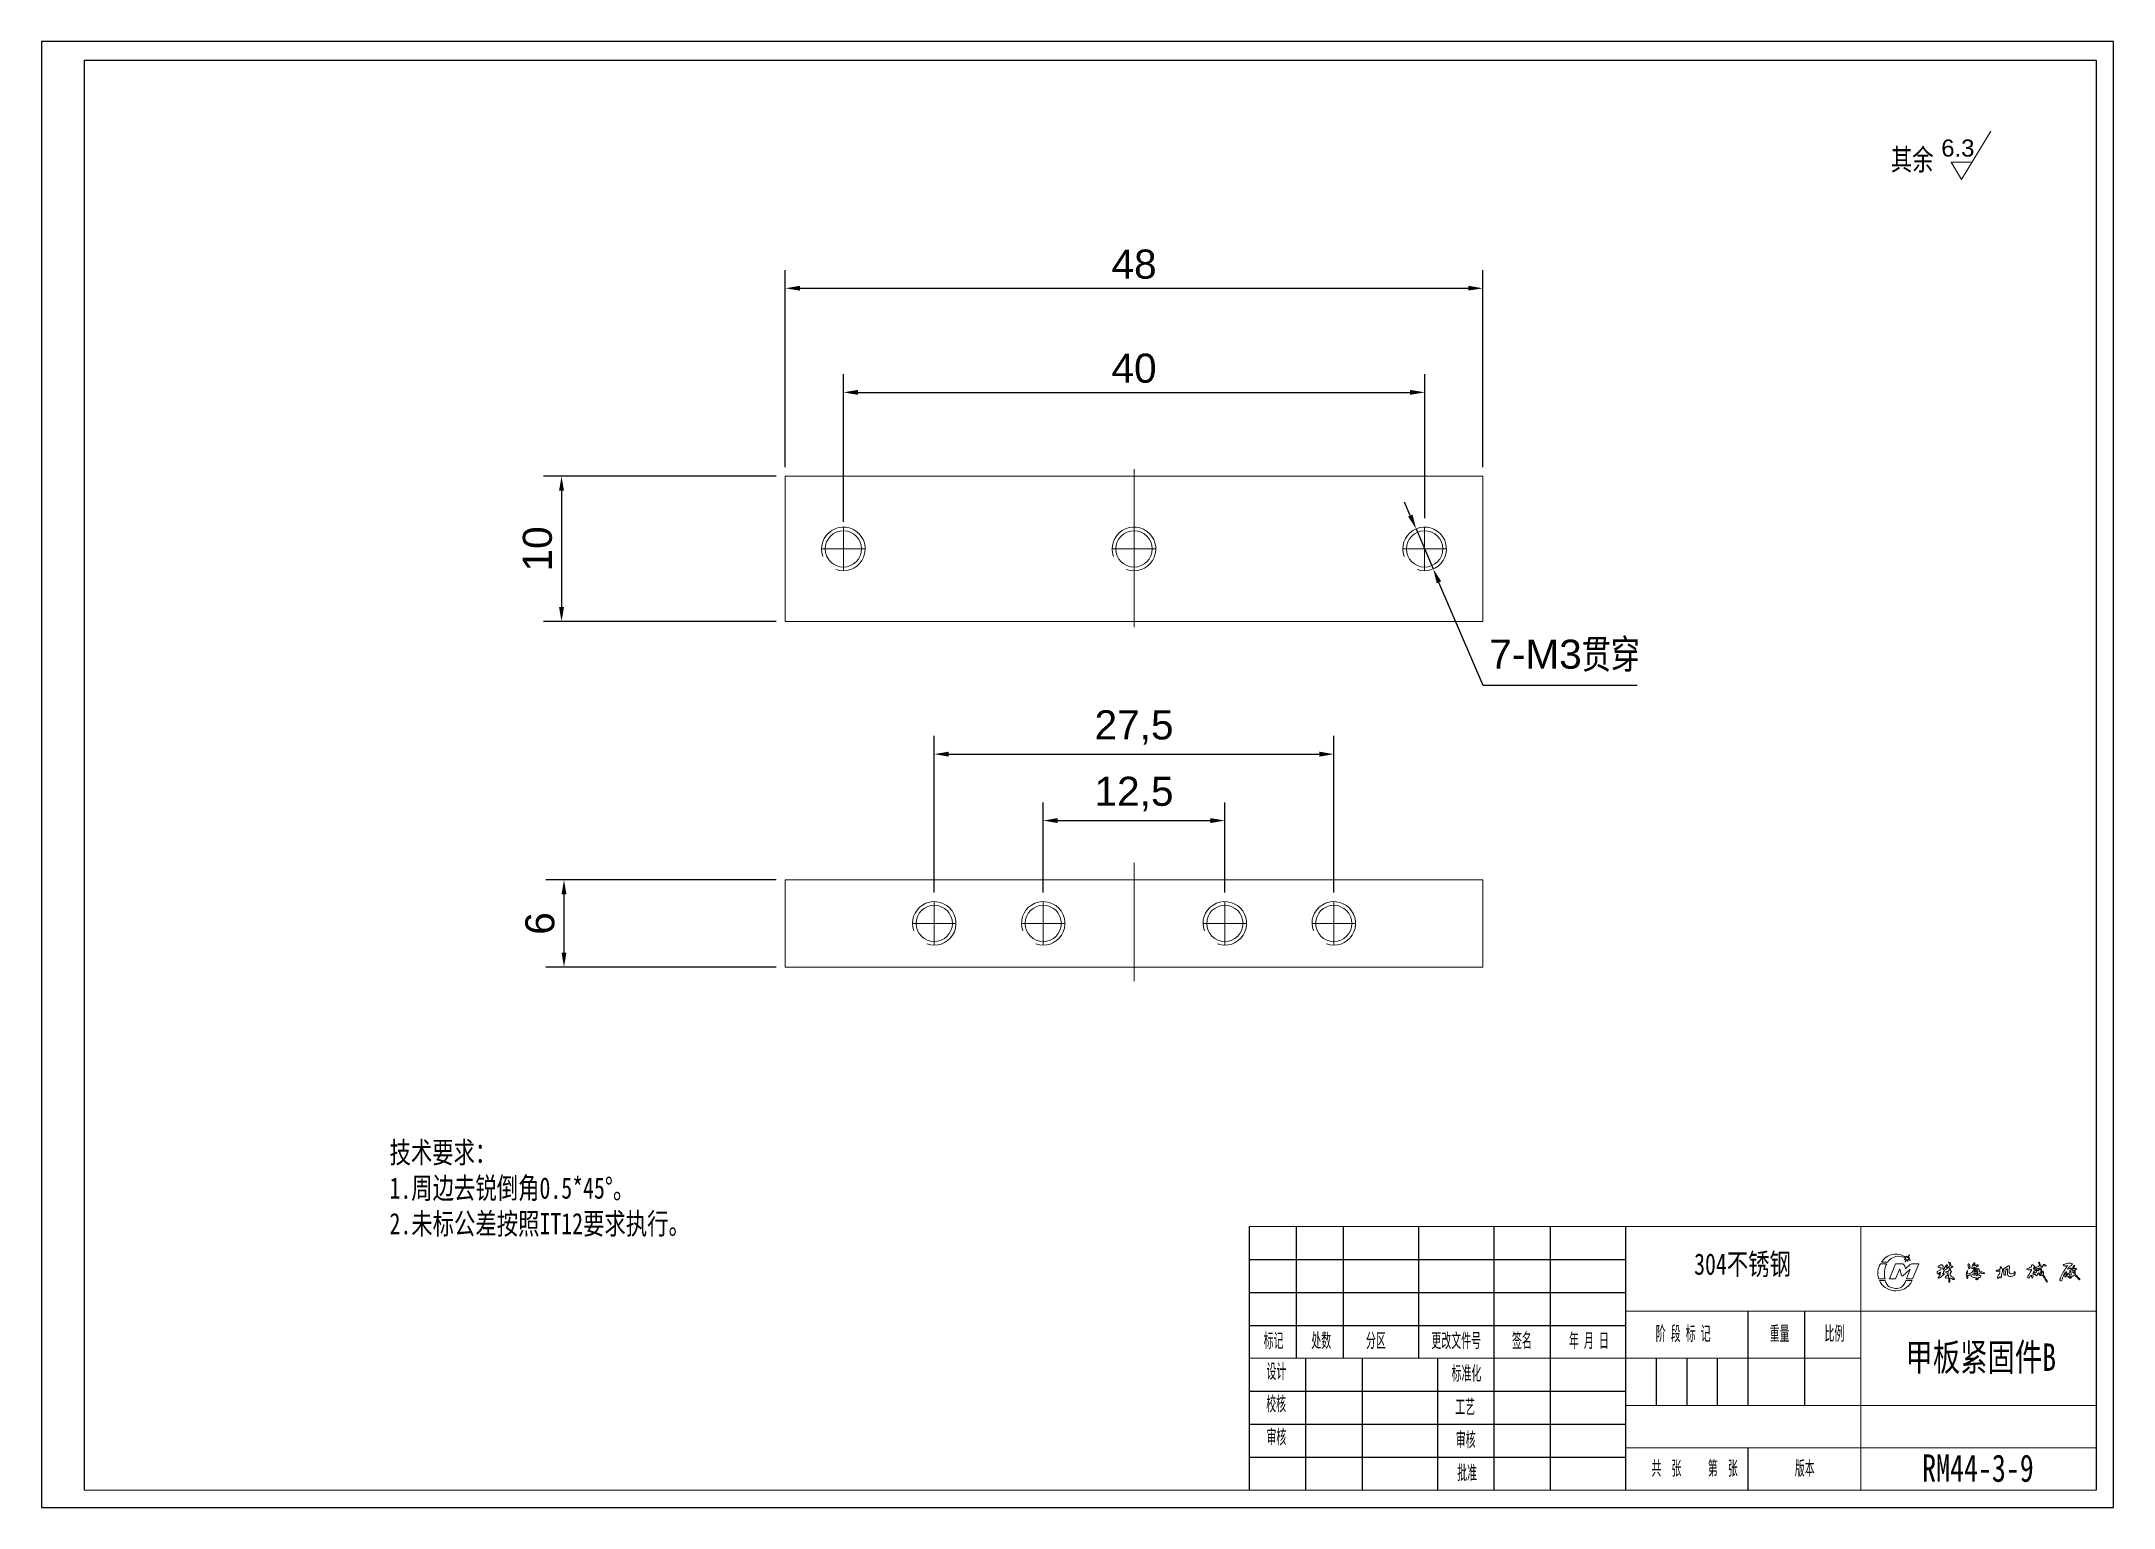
# Model space of a CAD drawing. Header units: millimetres. Extents: x 159963 to 160106, y -90109 to -90008.
import ezdxf

# ---------------------------------------------------------------- set-up
doc = ezdxf.new("R2010")
doc.units = ezdxf.units.MM
doc.linetypes.add('ACAD_ISO04W100', pattern=[30, 24, -3, 0, -3])
for name, color, linetype in [('10', 7, 'Continuous'), ('5', 7, 'Continuous'), ('9', 7, 'Continuous')]:
    doc.layers.add(name, color=color, linetype=linetype)
doc.layers.add('中心线', color=6, linetype='ACAD_ISO04W100', lineweight=0)
doc.layers.add('尺寸线', color=100, linetype='Continuous', lineweight=5)
doc.styles.add('SLDTEXTSTYLE1', font='TXT', dxfattribs={"width": 0.7, "bigfont": 'bigfont'})
doc.styles.get("Standard").update_dxf_attribs({"font": 'arial.ttf'})
doc.dimstyles.new('ISO-25', dxfattribs={"dimtxt": 2.5, "dimasz": 2.5, "dimexe": 1.25, "dimexo": 0.625, "dimtad": 1, "dimtih": 1, "dimtoh": 1, "dimtxsty": 'Standard', "dimcen": 2.5, "dimadec": 0, "dimazin": 0, "dimtfac": 1, "dimtmove": 0, "dimatfit": 3, "dimfxl": 1, "dimarcsym": 0})

# ---------------------------------------------------------------- blocks, each defined once
blk = doc.blocks.new('*D271')
at = {"layer": 'Defpoints', "color": 0, "transparency": 16777216}
for p in [(160014.4, -90038.32), (159999, -90048.32), (160014.4, -90048.32)]:
    blk.add_point(p, dxfattribs=at)
at = {"layer": '尺寸线', "color": 0, "lineweight": -2, "transparency": 16777216}
for p, q in [((160013.77, -90038.32), (159997.75, -90038.32)), ((159999, -90039.32), (159999, -90047.32)), ((160013.77, -90048.32), (159997.75, -90048.32))]:
    blk.add_line(p, q, dxfattribs=at)
at = {"layer": '尺寸线', "color": 0, "transparency": 16777216}
for points in [[(159998.83, -90039.32), (159999.17, -90039.32), (159999, -90038.32)], [(159998.83, -90047.32), (159999.17, -90047.32), (159999, -90048.32)]]:
    blk.add_solid(points, dxfattribs=at)
at = {"layer": '尺寸线', "color": 0, "transparency": 16777216, "insert": (159997.35, -90043.32), "char_height": 2, "attachment_point": 5, "rotation": 90}
blk.add_mtext('10', dxfattribs=at)
blk = doc.blocks.new('*D272')
at = {"layer": 'Defpoints', "color": 0, "transparency": 16777216}
for p in [(160014.4, -90066.09), (159999.17, -90072.09), (160014.4, -90072.09)]:
    blk.add_point(p, dxfattribs=at)
at = {"layer": '尺寸线', "color": 0, "lineweight": -2, "transparency": 16777216}
for p, q in [((160013.77, -90066.09), (159997.92, -90066.09)), ((159999.17, -90067.09), (159999.17, -90071.09)), ((160013.77, -90072.09), (159997.92, -90072.09))]:
    blk.add_line(p, q, dxfattribs=at)
at = {"layer": '尺寸线', "color": 0, "transparency": 16777216}
for points in [[(159999, -90067.09), (159999.34, -90067.09), (159999.17, -90066.09)], [(159999, -90071.09), (159999.34, -90071.09), (159999.17, -90072.09)]]:
    blk.add_solid(points, dxfattribs=at)
at = {"layer": '尺寸线', "color": 0, "transparency": 16777216, "insert": (159997.52, -90069.09), "char_height": 2, "attachment_point": 5, "rotation": 90}
blk.add_mtext('6', dxfattribs=at)
blk = doc.blocks.new('*D273')
at = {"layer": 'Defpoints', "color": 0, "transparency": 16777216}
for p in [(160044.65, -90062.01), (160032.15, -90067.59), (160044.65, -90067.59)]:
    blk.add_point(p, dxfattribs=at)
at = {"layer": '尺寸线', "color": 0, "lineweight": -2, "transparency": 16777216}
for p, q in [((160032.15, -90066.96), (160032.15, -90060.76)), ((160044.65, -90066.96), (160044.65, -90060.76)), ((160033.15, -90062.01), (160043.65, -90062.01))]:
    blk.add_line(p, q, dxfattribs=at)
at = {"layer": '尺寸线', "color": 0, "transparency": 16777216}
for points in [[(160033.15, -90061.84), (160033.15, -90062.18), (160032.15, -90062.01)], [(160043.65, -90061.84), (160043.65, -90062.18), (160044.65, -90062.01)]]:
    blk.add_solid(points, dxfattribs=at)
at = {"layer": '尺寸线', "color": 0, "transparency": 16777216, "insert": (160038.4, -90060.18), "char_height": 2, "attachment_point": 5}
blk.add_mtext('12,5', dxfattribs=at)
blk = doc.blocks.new('*D274')
at = {"layer": 'Defpoints', "color": 0, "transparency": 16777216}
for p in [(160052.15, -90057.44), (160024.65, -90067.59), (160052.15, -90067.59)]:
    blk.add_point(p, dxfattribs=at)
at = {"layer": '尺寸线', "color": 0, "lineweight": -2, "transparency": 16777216}
for p, q in [((160024.65, -90066.96), (160024.65, -90056.19)), ((160052.15, -90066.96), (160052.15, -90056.19)), ((160025.65, -90057.44), (160051.15, -90057.44))]:
    blk.add_line(p, q, dxfattribs=at)
at = {"layer": '尺寸线', "color": 0, "transparency": 16777216}
for points in [[(160025.65, -90057.27), (160025.65, -90057.61), (160024.65, -90057.44)], [(160051.15, -90057.27), (160051.15, -90057.61), (160052.15, -90057.44)]]:
    blk.add_solid(points, dxfattribs=at)
at = {"layer": '尺寸线', "color": 0, "transparency": 16777216, "insert": (160038.4, -90055.61), "char_height": 2, "attachment_point": 5}
blk.add_mtext('27,5', dxfattribs=at)
blk = doc.blocks.new('*D275')
at = {"layer": 'Defpoints', "color": 0, "transparency": 16777216}
for p in [(160058.4, -90032.55), (160018.4, -90042.07), (160058.4, -90041.82)]:
    blk.add_point(p, dxfattribs=at)
at = {"layer": '尺寸线', "color": 0, "lineweight": -2, "transparency": 16777216}
for p, q in [((160018.4, -90041.45), (160018.4, -90031.3)), ((160058.4, -90041.2), (160058.4, -90031.3)), ((160019.4, -90032.55), (160057.4, -90032.55))]:
    blk.add_line(p, q, dxfattribs=at)
at = {"layer": '尺寸线', "color": 0, "transparency": 16777216}
for points in [[(160019.4, -90032.38), (160019.4, -90032.72), (160018.4, -90032.55)], [(160057.4, -90032.38), (160057.4, -90032.72), (160058.4, -90032.55)]]:
    blk.add_solid(points, dxfattribs=at)
at = {"layer": '尺寸线', "color": 0, "transparency": 16777216, "insert": (160038.4, -90030.9), "char_height": 2, "attachment_point": 5}
blk.add_mtext('40', dxfattribs=at)
blk = doc.blocks.new('*D276')
at = {"layer": 'Defpoints', "color": 0, "transparency": 16777216}
for p in [(160062.4, -90025.39), (160014.4, -90038.32), (160062.4, -90038.32)]:
    blk.add_point(p, dxfattribs=at)
at = {"layer": '尺寸线', "color": 0, "lineweight": -2, "transparency": 16777216}
for p, q in [((160014.4, -90037.7), (160014.4, -90024.14)), ((160062.4, -90037.7), (160062.4, -90024.14)), ((160015.4, -90025.39), (160061.4, -90025.39))]:
    blk.add_line(p, q, dxfattribs=at)
at = {"layer": '尺寸线', "color": 0, "transparency": 16777216}
for points in [[(160015.4, -90025.22), (160015.4, -90025.55), (160014.4, -90025.39)], [(160061.4, -90025.22), (160061.4, -90025.55), (160062.4, -90025.39)]]:
    blk.add_solid(points, dxfattribs=at)
at = {"layer": '尺寸线', "color": 0, "transparency": 16777216, "insert": (160038.4, -90023.74), "char_height": 2, "attachment_point": 5}
blk.add_mtext('48', dxfattribs=at)
blk = doc.blocks.new('*D277')
at = {"layer": 'Defpoints', "color": 0, "transparency": 16777216}
for p in [(160057.81, -90041.94), (160058.99, -90044.7)]:
    blk.add_point(p, dxfattribs=at)
at = {"layer": '尺寸线', "color": 0, "lineweight": -2, "transparency": 16777216}
for p, q in [((160057.41, -90041.02), (160057.02, -90040.1)), ((160057.81, -90041.94), (160058.99, -90044.7)), ((160062.42, -90052.71), (160059.38, -90045.62)), ((160073.03, -90052.71), (160062.42, -90052.71))]:
    blk.add_line(p, q, dxfattribs=at)
at = {"layer": '尺寸线', "color": 0, "transparency": 16777216}
for points in [[(160057.57, -90040.96), (160057.26, -90041.09), (160057.81, -90041.94)], [(160059.54, -90045.55), (160059.23, -90045.69), (160058.99, -90044.7)]]:
    blk.add_solid(points, dxfattribs=at)
at = {"layer": '尺寸线', "color": 0, "transparency": 16777216, "insert": (160068.03, -90050.67), "char_height": 2, "attachment_point": 5}
blk.add_mtext('7-M3{\\fHYSWLongFangSong|b0|i0|c134|p2;贯穿}', dxfattribs=at)

msp = doc.modelspace()

# ---------------------------------------------------------------- linework, layer by layer
at = {"color": 7, "linetype": 'Continuous', "lineweight": 15}
for p, q in [((160095.355, -90017.905), (160097.355, -90014.571)), ((160094.64, -90016.714), (160095.355, -90017.905)), ((160094.64, -90016.714), (160096.07, -90016.714)), ((160014.398, -90038.321), (160062.398, -90038.321)), ((160014.398, -90048.321), (160014.398, -90038.321)), ((160062.398, -90038.321), (160062.398, -90048.321)), ((160062.398, -90048.321), (160014.398, -90048.321)), ((160014.398, -90072.085), (160014.398, -90066.085)), ((160014.398, -90066.085), (160062.398, -90066.085)), ((160062.398, -90066.085), (160062.398, -90072.085)), ((160014.398, -90072.085), (160062.398, -90072.085))]:
    msp.add_line(p, q, dxfattribs=at)
for centre in [(160018.398, -90043.321), (160018.398, -90043.321), (160038.398, -90043.321), (160058.398, -90043.321), (160024.648, -90069.085), (160032.148, -90069.085), (160044.648, -90069.085), (160052.148, -90069.085)]:
    msp.add_circle(centre, 1.25, dxfattribs=at)
for centre in [(160018.398, -90043.321), (160038.398, -90043.321), (160058.398, -90043.321), (160024.648, -90069.085), (160032.148, -90069.085), (160044.648, -90069.085), (160052.148, -90069.085)]:
    msp.add_arc(centre, 1.5, 250, 200, dxfattribs=at)
at = {"layer": '10', "color": 7, "lineweight": 15}
for p, q in [((160088.417, -90089.939), (160088.417, -90099.005)), ((160072.226, -90095.767), (160104.608, -90095.767)), ((160046.321, -90099.005), (160088.417, -90099.005)), ((160088.417, -90099.005), (160088.417, -90108.072)), ((160072.226, -90102.244), (160104.608, -90102.244)), ((160072.226, -90105.164), (160104.608, -90105.164))]:
    msp.add_line(p, q, dxfattribs=at)
at = {"layer": '5', "color": 7, "lineweight": 15}
for p, q in [((160046.321, -90089.939), (160104.608, -90089.939)), ((160046.321, -90089.939), (160104.608, -90089.939)), ((160089.76, -90092.504), (160090.202, -90092.504)), ((160090.255, -90092.401), (160089.827, -90092.401)), ((160090.379, -90093.539), (160090.803, -90092.509)), ((160090.803, -90092.509), (160091.236, -90092.509)), ((160091.093, -90092.859), (160090.805, -90093.539)), ((160091.216, -90093.324), (160091.093, -90092.859)), ((160091.819, -90092.872), (160091.306, -90093.324)), ((160091.405, -90092.2), (160091.502, -90092.136)), ((160091.526, -90092.208), (160091.408, -90092.208)), ((160091.44, -90092.646), (160091.497, -90092.849)), ((160091.46, -90092.374), (160091.526, -90092.208)), ((160091.586, -90092.238), (160091.467, -90092.378)), ((160091.497, -90092.849), (160091.786, -90092.578)), ((160091.535, -90092.067), (160091.547, -90091.977)), ((160091.55, -90093.542), (160091.819, -90092.872)), ((160091.567, -90091.973), (160091.618, -90092.06)), ((160091.64, -90092.332), (160091.586, -90092.238)), ((160091.618, -90092.06), (160091.748, -90091.898)), ((160091.661, -90092.231), (160091.66, -90092.327)), ((160091.8, -90092.28), (160091.661, -90092.231)), ((160091.756, -90091.903), (160091.676, -90092.088)), ((160091.676, -90092.088), (160091.779, -90092.09)), ((160091.781, -90092.098), (160091.704, -90092.156)), ((160091.704, -90092.156), (160091.811, -90092.263)), ((160091.976, -90092.509), (160092.405, -90092.509)), ((160092.405, -90092.509), (160091.977, -90093.542)), ((160093.893, -90092.924), (160093.919, -90092.908)), ((160093.933, -90092.781), (160093.907, -90092.768)), ((160094.086, -90092.903), (160094.115, -90092.907)), ((160094.305, -90092.724), (160094.317, -90092.748)), ((160094.512, -90092.781), (160094.485, -90092.77)), ((160094.639, -90092.746), (160094.612, -90092.758)), ((160095.799, -90092.514), (160095.825, -90092.5)), ((160095.825, -90092.5), (160095.852, -90092.513)), ((160096.182, -90092.584), (160096.178, -90092.615)), ((160096.231, -90092.543), (160096.182, -90092.584)), ((160096.206, -90092.427), (160096.236, -90092.433)), ((160096.263, -90092.854), (160096.216, -90093.036)), ((160096.249, -90092.763), (160096.241, -90092.739)), ((160096.264, -90092.974), (160096.281, -90092.894)), ((160098.015, -90092.735), (160098.023, -90092.703)), ((160098.023, -90092.703), (160098.055, -90092.703)), ((160098.167, -90092.878), (160098.194, -90092.906)), ((160098.261, -90092.835), (160098.254, -90092.867)), ((160098.403, -90092.912), (160098.42, -90092.883)), ((160098.468, -90092.836), (160098.49, -90092.851)), ((160100.164, -90092.682), (160100.167, -90092.613)), ((160100.312, -90092.892), (160100.338, -90092.903)), ((160100.391, -90092.707), (160100.391, -90092.735)), ((160100.488, -90092.874), (160100.407, -90092.958)), ((160100.651, -90092.796), (160100.571, -90092.82)), ((160100.643, -90092.86), (160100.685, -90092.853)), ((160100.651, -90092.417), (160100.66, -90092.39)), ((160100.665, -90092.447), (160100.651, -90092.417)), ((160100.807, -90092.77), (160100.651, -90092.796)), ((160100.679, -90092.546), (160100.665, -90092.447)), ((160100.692, -90092.854), (160100.719, -90092.88)), ((160100.767, -90092.644), (160100.79, -90092.665)), ((160100.974, -90092.541), (160100.96, -90092.572)), ((160100.96, -90092.572), (160100.985, -90092.6)), ((160101.162, -90092.622), (160101.15, -90092.589)), ((160102.645, -90092.869), (160102.676, -90092.874)), ((160103.057, -90092.811), (160103.045, -90092.845)), ((160103.045, -90092.845), (160103.057, -90092.868)), ((160103.118, -90092.607), (160103.138, -90092.633)), ((160103.246, -90092.82), (160103.27, -90092.845)), ((160090.082, -90093.539), (160089.644, -90093.541)), ((160089.705, -90093.654), (160090.099, -90093.654)), ((160090.805, -90093.539), (160090.379, -90093.539)), ((160091.306, -90093.324), (160091.216, -90093.324)), ((160091.518, -90093.654), (160091.951, -90093.654)), ((160091.977, -90093.542), (160091.55, -90093.542)), ((160093.719, -90093.479), (160093.728, -90093.452)), ((160093.818, -90093.109), (160093.805, -90093.125)), ((160093.861, -90093.18), (160093.842, -90093.241)), ((160093.857, -90093.281), (160093.907, -90093.134)), ((160094.093, -90093.194), (160094.112, -90093.17)), ((160094.112, -90093.17), (160094.143, -90093.173)), ((160094.251, -90093.479), (160094.231, -90093.457)), ((160094.264, -90093.107), (160094.261, -90093.079)), ((160094.291, -90093.118), (160094.264, -90093.107)), ((160094.45, -90093.135), (160094.433, -90093.117)), ((160094.439, -90093.334), (160094.447, -90093.465)), ((160094.458, -90093.3), (160094.457, -90093.279)), ((160094.468, -90093.527), (160094.458, -90093.3)), ((160094.49, -90093.763), (160094.474, -90093.739)), ((160094.548, -90093.728), (160094.547, -90093.756)), ((160094.872, -90093.552), (160094.86, -90093.575)), ((160095.733, -90092.983), (160095.755, -90092.97)), ((160095.76, -90093.525), (160095.735, -90093.522)), ((160095.759, -90093.321), (160095.756, -90093.35)), ((160095.784, -90093.304), (160095.759, -90093.321)), ((160095.778, -90093.503), (160095.76, -90093.525)), ((160096.01, -90093.285), (160095.991, -90093.265)), ((160096.01, -90093.316), (160096.01, -90093.285)), ((160096.198, -90093.056), (160096.208, -90093.069)), ((160096.234, -90093.282), (160096.25, -90093.258)), ((160096.26, -90093.195), (160096.281, -90093.181)), ((160096.317, -90092.959), (160096.281, -90092.984)), ((160096.297, -90092.996), (160096.315, -90092.982)), ((160096.327, -90092.98), (160096.339, -90092.991)), ((160096.33, -90093.564), (160096.331, -90093.536)), ((160096.445, -90093.061), (160096.435, -90093.127)), ((160096.455, -90093.166), (160096.473, -90093.02)), ((160096.545, -90093.448), (160096.52, -90093.456)), ((160096.647, -90093.405), (160096.636, -90093.434)), ((160096.653, -90093.325), (160096.666, -90093.347)), ((160096.92, -90093.132), (160096.916, -90093.163)), ((160097.735, -90093.003), (160097.719, -90092.986)), ((160097.887, -90093.003), (160097.848, -90093.022)), ((160097.887, -90093.499), (160097.862, -90093.506)), ((160097.983, -90092.999), (160097.957, -90092.983)), ((160098.004, -90093.394), (160097.976, -90093.393)), ((160097.988, -90093.036), (160097.983, -90092.999)), ((160098.011, -90093.432), (160098.004, -90093.394)), ((160098.076, -90093.449), (160098.046, -90093.465)), ((160098.308, -90093.292), (160098.34, -90093.295)), ((160099.998, -90093.458), (160099.974, -90093.482)), ((160100.166, -90093.327), (160100.161, -90093.295)), ((160100.226, -90093.467), (160100.208, -90093.491)), ((160100.358, -90093.003), (160100.335, -90093.011)), ((160100.462, -90093.245), (160100.435, -90093.229)), ((160100.495, -90093.322), (160100.464, -90093.316)), ((160100.48, -90092.978), (160100.525, -90092.93)), ((160100.651, -90093.147), (160100.645, -90093.117)), ((160100.648, -90092.968), (160100.648, -90092.942)), ((160100.688, -90093.233), (160100.663, -90093.249)), ((160100.739, -90093.178), (160100.688, -90093.233)), ((160100.724, -90093.245), (160100.775, -90093.236)), ((160100.758, -90093.086), (160100.753, -90093.093)), ((160100.755, -90092.95), (160100.788, -90092.941)), ((160100.885, -90093.04), (160100.889, -90093.073)), ((160100.889, -90093.073), (160100.917, -90093.098)), ((160100.939, -90093.01), (160100.969, -90093.017)), ((160100.976, -90093.173), (160100.959, -90093.2)), ((160101.246, -90093.754), (160101.216, -90093.762)), ((160102.59, -90093.078), (160102.581, -90093.054)), ((160102.585, -90093.296), (160102.59, -90093.265)), ((160102.626, -90093.347), (160102.585, -90093.296)), ((160102.753, -90093.347), (160102.728, -90093.369)), ((160102.792, -90092.981), (160102.778, -90093.016)), ((160103.013, -90092.979), (160102.981, -90092.978)), ((159966.141, -90108.072), (160104.61, -90108.072))]:
    msp.add_line(p, q, dxfattribs=at)
for centre, radius, start, end in [((160090.789, -90093.145), 1.212, 148.10678, 199.0712), ((160090.836, -90093.029), 1.188, 53.99854, 148.11308), ((160091.512, -90093.182), 1.474, 152.64769, 194.03749), ((160091.008, -90092.877), 0.891, 56.30183, 147.72417), ((160091.251, -90092.707), 0.199, 17.84837, 94.25997), ((160091.408, -90092.204), 0.00422, 123.59808, 270), ((160091.463, -90092.375), 0.00422, 158.25924, 319.48501), ((160091.558, -90091.979), 0.0105, 30.5695, 172.24527), ((160091.649, -90092.327), 0.0105, 210.0475, 359.33925), ((160091.752, -90091.901), 0.00422, 336.84757, 141.15035), ((160091.779, -90092.095), 0.00422, 306.89987, 88.42974), ((160092, -90092.874), 0.366, 93.88116, 125.93911), ((160091.804, -90092.27), 0.0105, 250.62338, 44.9943), ((160093.822, -90092.751), 0.089, 115.88205, 173.9154), ((160093.81, -90092.63), 0.135, 235.55963, 273.09561), ((160093.824, -90092.673), 0.0407, 90.16643, 177.15274), ((160093.867, -90092.585), 0.187, 254.45682, 282.35154), ((160093.907, -90092.687), 0.0994, 95.00357, 146.77594), ((160093.951, -90092.632), 0.0683, 40.56591, 139.98771), ((160093.756, -90092.849), 0.173, 340.21454, 1.49825), ((160093.79, -90092.804), 0.145, 343.75878, 9.03261), ((160093.815, -90092.964), 0.421, 55.36323, 63.54781), ((160094.357, -90092.487), 0.329, 203.40216, 213.911), ((160094.32, -90092.798), 0.256, 170.36434, 204.19773), ((160093.963, -90092.692), 0.122, 328.87571, 9.96208), ((160093.964, -90092.824), 0.172, 331.4243, 351.08691), ((160094.212, -90092.881), 0.083, 117.42123, 158.79048), ((160094.252, -90092.821), 0.0794, 126.9119, 170.0414), ((160093.823, -90092.576), 0.422, 334.47962, 342.72974), ((160094.519, -90092.856), 0.331, 131.13318, 152.18921), ((160094.128, -90092.701), 0.24, 294.24208, 316.26159), ((160094.352, -90092.614), 0.0518, 71.26752, 170.74483), ((160094.612, -90093.174), 0.436, 127.31067, 135.32762), ((160094.479, -90092.771), 0.181, 145.51709, 164.82413), ((160094.414, -90092.935), 0.211, 93.20974, 117.52757), ((160094.06, -90092.452), 0.347, 321.3255, 331.19696), ((160094.293, -90092.68), 0.156, 290.38055, 312.91964), ((160094.332, -90092.589), 0.0438, 316.66988, 32.3132), ((160094.41, -90092.674), 0.121, 264.95169, 308.03305), ((160094.471, -90092.817), 0.115, 81.92744, 126.67163), ((160094.467, -90092.418), 0.0394, 66.69586, 147.69693), ((160094.426, -90092.457), 0.0612, 25.63936, 82.80869), ((160094.189, -90092.608), 0.342, 356.13915, 31.29985), ((160094.478, -90092.497), 0.115, 12.6009, 87.89792), ((160094.467, -90092.643), 0.0636, 288.53917, 10.41098), ((160096.366, -90093.217), 1.89, 169.54971, 172.32807), ((160094.23, -90092.813), 0.284, 347.61238, 6.50537), ((160094.715, -90092.955), 0.133, 159.46151, 185.23184), ((160095.068, -90092.932), 0.478, 166.56195, 177.22767), ((160094.396, -90092.57), 0.218, 346.7386, 26.84101), ((160094.769, -90092.812), 0.167, 161.24927, 183.02782), ((160094.68, -90092.633), 0.0733, 169.41921, 216.93768), ((160094.667, -90092.49), 0.193, 256.37479, 283.87397), ((160094.655, -90092.573), 0.174, 264.49128, 284.4301), ((160093.976, -90091.692), 1.274, 304.54577, 308.42677), ((160094.726, -90092.744), 0.0687, 52.06811, 100.59966), ((160095.934, -90092.566), 0.144, 159.05098, 196.84599), ((160096.233, -90092.594), 0.438, 181.72603, 206.7303), ((160096.673, -90092.498), 0.881, 199.4082, 203.32193), ((160095.908, -90092.514), 0.0562, 179.85433, 247.00262), ((160095.788, -90092.709), 0.158, 298.71089, 345.13535), ((160095.652, -90092.706), 0.273, 4.16649, 30.95386), ((160096.328, -90092.613), 0.41, 190.29648, 199.45662), ((160096.376, -90092.806), 0.334, 144.34957, 170.68907), ((160095.546, -90092.93), 0.532, 13.13159, 19.52313), ((160096.099, -90092.774), 0.0496, 224.4428, 331.22424), ((160094.22, -90091.557), 2.16, 330.76649, 333.99261), ((160096.199, -90092.816), 0.0593, 102.74047, 162.33987), ((160094.595, -90091.543), 1.838, 328.44852, 331.21479), ((160096.82, -90093.26), 0.739, 143.38742, 152.8231), ((160096.224, -90092.538), 0.0895, 239.46341, 298.59173), ((160096.23, -90092.797), 0.0584, 78.85274, 139.1547), ((160095.87, -90092.648), 0.396, 334.36531, 343.16404), ((160096.174, -90092.473), 0.0905, 309.16772, 348.94294), ((160095.645, -90092.737), 0.665, 21.79876, 27.21515), ((160096.456, -90092.954), 0.218, 135.77568, 152.49696), ((160096.27, -90092.526), 0.0908, 267.65225, 307.84646), ((160096.321, -90092.92), 0.0485, 132.13492, 147.01586), ((160096.335, -90092.93), 0.0653, 87.96358, 135.13708), ((160097.025, -90093.19), 0.822, 145.28134, 151.83317), ((160096.411, -90092.912), 0.326, 94.04097, 105.21873), ((160096.154, -90092.477), 0.429, 295.31345, 303.35768), ((160096.322, -90092.652), 0.0757, 291.27437, 335.76256), ((160096.42, -90092.965), 0.0566, 358.35224, 134.77651), ((160096.548, -90093.169), 0.604, 99.23738, 105.30645), ((160096.439, -90092.92), 0.0979, 48.73299, 120.01574), ((160096.412, -90092.544), 0.141, 261.14893, 286.60528), ((160096.446, -90092.634), 0.0605, 29.98959, 85.48529), ((160096.316, -90092.544), 0.192, 315.36404, 341.91805), ((160096.441, -90092.977), 0.145, 28.24187, 64.4197), ((160096.537, -90092.946), 0.0488, 338.24435, 50.47087), ((160097.492, -90091.749), 1.23, 282.75949, 289.69337), ((160097.894, -90092.779), 0.129, 275.53426, 19.80089), ((160097.904, -90092.845), 0.208, 8.57633, 43.3212), ((160098.194, -90092.795), 0.0873, 192.53939, 251.94565), ((160098.089, -90092.908), 0.105, 324.71284, 1.10896), ((160097.883, -90092.956), 0.382, 353.22326, 13.37655), ((160098.381, -90092.994), 0.199, 97.62492, 126.71996), ((160098.317, -90092.702), 0.102, 291.38328, 329.59079), ((160096.569, -90092.668), 1.85, 348.24412, 352.41924), ((160098.176, -90092.389), 0.431, 302.1333, 311.08782), ((160098.203, -90092.622), 0.341, 309.7516, 321.08318), ((160099.057, -90093.578), 1.051, 121.01497, 124.68213), ((160097.823, -90092.984), 0.68, 359.98446, 11.3371), ((160098.575, -90092.719), 0.0727, 345.38413, 144.80873), ((160099.709, -90092.954), 1.096, 171.97534, 186.07816), ((160098.337, -90092.67), 0.315, 335.38476, 347.64566), ((160099.888, -90092.855), 0.0506, 164.68104, 236.53228), ((160099.573, -90091.752), 1.122, 283.75338, 299.43994), ((160099.932, -90092.747), 0.166, 244.58666, 279.90362), ((160099.997, -90092.612), 0.301, 263.10676, 289.05182), ((160100.086, -90092.757), 0.14, 273.57476, 301.33654), ((160100.091, -90092.66), 0.076, 295.73802, 343.67734), ((160100.103, -90092.912), 0.0662, 333.32896, 33.04183), ((160100.252, -90092.664), 0.0993, 92.38317, 148.90354), ((160100.196, -90092.665), 0.113, 29.05936, 62.6982), ((160100.091, -90092.911), 0.363, 34.18843, 55.84857), ((160100.412, -90092.844), 0.111, 136.29963, 205.60617), ((160100.313, -90092.663), 0.106, 280.30258, 317.03011), ((160100.416, -90092.918), 0.0799, 120.06604, 168.66267), ((160100.525, -90092.933), 0.171, 117.32381, 150.67009), ((160100.52, -90092.809), 0.0784, 85.12581, 159.15713), ((160100.554, -90092.932), 0.0879, 101.59953, 138.47708), ((160100.423, -90092.333), 0.411, 284.62522, 298.58625), ((160100.524, -90092.816), 0.0323, 291.61523, 331.22067), ((160100.582, -90092.858), 0.0401, 106.57999, 138.65368), ((160100.606, -90092.528), 0.167, 274.63376, 297.53629), ((160100.707, -90092.892), 0.0777, 162.39629, 220.38071), ((160100.644, -90092.872), 0.0124, 98.9286, 162.02323), ((160100.674, -90092.433), 0.045, 21.32184, 108.17619), ((160101.483, -90092.471), 0.808, 185.35467, 190.09043), ((160100.634, -90092.64), 0.0606, 323.57903, 26.99106), ((160100.687, -90092.866), 0.0124, 63.95188, 98.9286), ((160100.515, -90092.532), 0.232, 356.92747, 29.94288), ((160100.817, -90092.874), 0.0983, 183.43577, 230.57471), ((160101.228, -90092.496), 0.484, 185.74219, 197.75807), ((160100.832, -90092.935), 0.0913, 84.32528, 129.54923), ((160100.558, -90092.946), 0.23, 1.34784, 20.86675), ((160100.758, -90092.478), 0.19, 279.60894, 299.35701), ((160100.78, -90092.59), 0.182, 278.36914, 309.82239), ((160100.445, -90092.97), 0.415, 358.63909, 17.65342), ((160100.871, -90092.725), 0.0836, 35.28434, 103.784), ((160101.981, -90093.558), 1.365, 139.74669, 142.61696), ((160101, -90092.793), 0.253, 53.71884, 95.69989), ((160101.172, -90092.419), 0.26, 224.06332, 255.8517), ((160101.076, -90092.582), 0.0947, 289.88514, 334.75238), ((160104.034, -90094.043), 1.943, 144.39322, 156.18351), ((160102.765, -90093.286), 0.822, 103.38514, 121.96981), ((160102.421, -90092.532), 0.107, 211.526, 265.05364), ((160102.49, -90092.458), 0.197, 246.3551, 266.49125), ((160104.055, -90093.883), 1.872, 142.57197, 148.72607), ((160102.594, -90092.927), 0.296, 93.92541, 113.05638), ((160102.309, -90092.585), 0.305, 328.24474, 340.39086), ((160102.6, -90092.704), 0.0768, 57.68166, 109.54099), ((160102.77, -90093.041), 0.588, 86.6853, 109.38389), ((160102.945, -90092.965), 0.445, 133.02447, 141.47338), ((160102.691, -90092.864), 0.0459, 103.22258, 185.78051), ((160102.904, -90092.933), 0.235, 142.55764, 165.52461), ((160102.813, -90092.851), 0.136, 124.03824, 166.83196), ((160102.605, -90093), 0.238, 45.42807, 61.96929), ((160103.116, -90093.068), 0.503, 127.55775, 138.95119), ((160102.788, -90092.784), 0.0494, 250.82895, 328.87951), ((160102.827, -90092.664), 0.211, 59.89747, 96.25219), ((160102.715, -90092.428), 0.259, 291.36547, 320.75735), ((160102.871, -90092.907), 0.106, 57.89123, 112.61628), ((160102.764, -90092.794), 0.173, 298.95203, 321.00139), ((160102.873, -90092.846), 0.0622, 295.25267, 27.83355), ((160102.89, -90092.531), 0.0663, 292.93388, 49.26034), ((160103.041, -90092.925), 0.0801, 173.56539, 221.70524), ((160103.658, -90093.05), 0.71, 158.37591, 169.09229), ((160103.171, -90092.814), 0.174, 149.67755, 171.63458), ((160103.111, -90092.731), 0.0907, 134.76416, 177.12423), ((160103.123, -90092.685), 0.0779, 93.49946, 166.2315), ((160102.638, -90092.611), 0.465, 334.51803, 342.68356), ((160103.196, -90093.193), 0.354, 102.49944, 113.25453), ((160102.918, -90092.597), 0.224, 317.14152, 350.82555), ((160103.177, -90092.92), 0.0923, 86.97612, 128.36632), ((160103.348, -90092.995), 0.177, 149.89594, 192.59769), ((160103.223, -90092.898), 0.0812, 73.34155, 120.35971), ((160103.178, -90092.811), 0.0979, 280.20216, 339.20847), ((160090.799, -90093.161), 1.2, 204.25819, 263.22268), ((160090.705, -90093.568), 0.612, 188.07778, 239.36943), ((160090.833, -90093.193), 1.002, 243.98588, 292.70965), ((160090.851, -90093.164), 1.204, 260.74299, 335.98713), ((160090.513, -90093.335), 1.054, 312.06403, 342.41098), ((160093.752, -90093.086), 0.0918, 111.73471, 250.43201), ((160093.506, -90092.52), 0.525, 293.74076, 304.37866), ((160093.802, -90093.012), 0.473, 259.91518, 270.87813), ((160093.59, -90093.446), 0.303, 52.03613, 64.44068), ((160094.579, -90094.067), 1.05, 135.77997, 144.14487), ((160094.18, -90092.766), 0.598, 227.57647, 233.63482), ((160093.906, -90093.116), 0.192, 94.00789, 122.49705), ((160093.841, -90093.13), 0.0357, 171.39316, 285.58996), ((160093.801, -90093.368), 0.118, 274.20871, 318.69402), ((160093.845, -90093.123), 0.0308, 67.96471, 152.63215), ((160093.832, -90093.238), 0.0114, 236.67345, 342.78491), ((160093.724, -90093.24), 0.139, 317.34984, 342.87309), ((160093.851, -90093.176), 0.0114, 342.78491, 91.18323), ((160093.814, -90092.929), 0.171, 284.42988, 294.48738), ((160093.886, -90093.1), 0.0154, 338.4925, 93.47325), ((160094.253, -90093.721), 0.456, 123.39982, 142.88236), ((160093.876, -90093.126), 0.0315, 345.40153, 40.67624), ((160093.523, -90092.533), 0.939, 300.69424, 306.31765), ((160093.917, -90093.103), 0.173, 317.22654, 337.38014), ((160094.05, -90093.174), 0.0467, 262.75607, 335.03996), ((160093.972, -90093.085), 0.135, 321.28638, 0.14287), ((160094.327, -90093.537), 0.351, 125.14715, 135.17814), ((160094.16, -90093.073), 0.0542, 96.06335, 192.77441), ((160094.104, -90093.205), 0.0499, 295.09104, 39.4683), ((160094.228, -90093.019), 0.0984, 90.76751, 143.3679), ((160094.092, -90092.994), 0.0666, 338.26911, 30.74864), ((160093.929, -90093.363), 0.316, 342.7667, 353.93769), ((160094.294, -90093.415), 0.0535, 96.00648, 160.44021), ((160094.338, -90093.107), 0.382, 256.86891, 284.61724), ((160094.368, -90093.201), 0.162, 99.81165, 131.03223), ((160093.867, -90092.946), 0.592, 315.43317, 324.4382), ((160094.361, -90093.015), 0.125, 235.83347, 305.07277), ((160094.381, -90093.081), 0.0568, 72.56929, 135.4047), ((160096.228, -90094.823), 2.426, 138.66815, 140.81882), ((160094.402, -90092.93), 0.097, 267.43343, 338.97668), ((160094.302, -90093.113), 0.15, 314.20692, 351.58046), ((160094.387, -90093.283), 0.0392, 312.80177, 359.72413), ((160094.427, -90093.309), 0.0143, 191.77564, 274.76943), ((160094.443, -90093.288), 0.0172, 30.37273, 163.99607), ((160094.427, -90093.334), 0.0114, 3.57579, 82.82114), ((160094.435, -90093.466), 0.0114, 264.40984, 3.57579), ((160093.396, -90093.667), 1.08, 356.16, 7.45446), ((160094.5, -90093.622), 0.142, 265.92367, 288.99747), ((160094.71, -90093.568), 0.179, 152.93266, 192.2151), ((160094.627, -90093.681), 0.092, 170.8204, 210.91739), ((160094.278, -90093.637), 0.259, 353.48882, 6.8611), ((160094.573, -90093.543), 0.0605, 53.29979, 111.01202), ((160094.748, -90093.264), 0.192, 166.95309, 194.40932), ((160093.849, -90092.907), 0.778, 336.20184, 340.66322), ((160094.851, -90092.928), 0.48, 233.13321, 244.16571), ((160094.797, -90092.784), 0.282, 220.65354, 233.05021), ((160094.644, -90093.155), 0.0606, 130.87673, 189.16745), ((160094.571, -90093.037), 0.0792, 294.8967, 339.12946), ((160094.561, -90093.723), 0.233, 40.42099, 78.10447), ((160093.959, -90093.25), 0.71, 15.08818, 19.81229), ((160094.216, -90094.104), 0.857, 40.12015, 60.26806), ((160094.801, -90093.503), 0.0929, 227.82776, 309.58112), ((160095.826, -90093.24), 0.155, 172.67696, 206.24608), ((160095.059, -90093.06), 0.634, 345.35926, 353.68154), ((160096.715, -90093.186), 1.036, 186.8083, 198.94544), ((160095.899, -90093.18), 0.217, 150.43685, 166.48195), ((160095.334, -90092.931), 0.403, 339.33731, 352.68595), ((160095.884, -90093.155), 0.149, 165.44538, 199.15041), ((160095.56, -90093.023), 0.202, 332.22312, 15.46446), ((160095.493, -90091.866), 1.362, 280.54822, 288.24676), ((160095.439, -90093.474), 0.34, 355.24294, 21.39194), ((160095.735, -90092.593), 0.713, 273.97991, 278.85581), ((160095.965, -90093.494), 0.231, 83.52515, 121.48032), ((160095.869, -90092.812), 0.351, 278.35182, 308.34024), ((160096.095, -90093.327), 0.0859, 172.86773, 253.42089), ((160095.87, -90094.271), 0.885, 70.91261, 76.87081), ((160095.977, -90093.003), 0.137, 322.56195, 347.73017), ((160096.363, -90093.137), 0.272, 144.60088, 157.4718), ((160096.172, -90093.227), 0.0472, 147.82, 225.32738), ((160096.377, -90093.779), 0.627, 91.09513, 113.0134), ((160096.317, -90092.689), 0.599, 252.69997, 262.0361), ((160095.971, -90092.882), 0.195, 330.18511, 347.99972), ((160096.276, -90093.218), 0.246, 241.49331, 269.79703), ((160096.337, -90093.165), 0.177, 133.38991, 142.03165), ((160096.243, -90092.921), 0.152, 256.87561, 276.74517), ((160096.455, -90093.257), 0.205, 162.46075, 180.49175), ((160096.266, -90093.045), 0.0274, 257.35369, 8.59842), ((160096.275, -90092.975), 0.0112, 174.36274, 305.45423), ((160096.362, -90093.946), 0.489, 82.33881, 100.222), ((160096.231, -90093.314), 0.143, 30.60002, 69.33977), ((160096.304, -90093.004), 0.0112, 128.13944, 185.70466), ((160096.534, -90093.015), 0.242, 177.83307, 186.1836), ((160096.321, -90092.99), 0.0112, 62.84712, 128.13944), ((160096.276, -90092.889), 0.0807, 300.7695, 314.15184), ((160096.382, -90093.535), 0.0595, 208.77301, 271.37545), ((160096.382, -90093.684), 0.157, 86.44899, 109.08666), ((160096.497, -90093.238), 0.334, 110.46738, 119.5821), ((160094.978, -90092.896), 1.418, 343.36215, 345.88869), ((160096.395, -90093.232), 0.0905, 230.0997, 288.7629), ((160096.595, -90092.794), 0.323, 217.59684, 226.2384), ((160096.299, -90092.818), 0.34, 281.26614, 291.01765), ((160096.413, -90093.006), 0.0464, 206.74106, 293.2294), ((160096.4, -90093.511), 0.0848, 259.12262, 341.84204), ((160096.387, -90093.482), 0.0456, 275.85777, 27.63047), ((160096.424, -90093.125), 0.0112, 255.96963, 351.74296), ((160096.396, -90093.276), 0.0507, 304.08962, 16.85772), ((160096.434, -90093.06), 0.0112, 351.74296, 101.99256), ((160096.222, -90093.189), 0.234, 341.9753, 5.65657), ((160096.318, -90092.983), 0.159, 346.49377, 5.8595), ((160096.385, -90093.441), 0.135, 314.57212, 353.66859), ((160096.836, -90093.269), 0.303, 155.57345, 184.64559), ((160096.586, -90093.22), 0.0896, 234.80046, 273.26907), ((160096.567, -90093.288), 0.162, 262.30006, 295.26022), ((160096.594, -90093.233), 0.0953, 74.17181, 110.67067), ((160096.654, -90092.99), 0.0757, 160.09577, 229.41631), ((160096.538, -90093.661), 0.355, 71.13597, 81.36517), ((160096.675, -90092.601), 0.452, 261.08588, 268.85479), ((160096.657, -90093.459), 0.32, 74.94063, 96.59662), ((160096.841, -90093.437), 0.196, 152.8165, 170.71013), ((160096.461, -90094.758), 1.717, 78.08665, 83.14928), ((160096.902, -90092.756), 0.427, 247.66272, 259.89858), ((160096.806, -90093.224), 0.146, 38.77309, 86.38804), ((160096.856, -90093.056), 0.123, 256.86653, 299.54845), ((160097.763, -90092.993), 0.0443, 88.61056, 171.00204), ((160097.903, -90092.374), 0.651, 255.08217, 265.17792), ((160097.975, -90093.448), 0.164, 142.60953, 185.5261), ((160098.302, -90092.923), 0.73, 227.76456, 232.93961), ((160096.91, -90092.739), 1.115, 326.89245, 332.27689), ((160097.666, -90092.109), 0.921, 283.87896, 288.39849), ((160097.769, -90093.308), 0.224, 301.92472, 337.74683), ((160097.504, -90092.969), 0.488, 323.66249, 352.08888), ((160098.045, -90093.43), 0.0345, 183.7166, 270.64392), ((160097.836, -90093.336), 0.265, 334.88556, 4.48875), ((160098.86, -90093.322), 0.76, 174.6877, 179.49849), ((160098.743, -90093.384), 0.654, 150.74152, 168.3445), ((160098.298, -90093.019), 0.133, 157.77031, 200.13057), ((160096.74, -90092.96), 1.522, 353.37041, 358.4457), ((160098.462, -90093.149), 0.21, 176.21977, 222.91089), ((160098.284, -90093.197), 0.113, 299.96091, 333.97474), ((160098.63, -90093.098), 0.254, 168.09333, 190.89099), ((160099.688, -90093.126), 1.309, 180.85757, 185.26996), ((160099.694, -90093.018), 1.191, 178.38568, 183.24953), ((160097.574, -90093.175), 0.935, 1.34932, 5.47816), ((160098.778, -90093.182), 0.271, 173.7747, 209.46668), ((160098.317, -90093.63), 0.387, 44.49478, 54.49986), ((160098.717, -90092.86), 0.514, 256.03282, 286.0682), ((160098.454, -90093.151), 0.183, 5.2333, 26.02074), ((160098.684, -90093.134), 0.0469, 179.65304, 263.12671), ((160098.732, -90093.126), 0.0765, 225.36565, 276.03531), ((160098.771, -90092.872), 0.331, 264.62119, 299.72766), ((160098.794, -90093.119), 0.244, 285.56644, 4.42241), ((160098.892, -90093.096), 0.0769, 304.03292, 19.3571), ((160099.028, -90093.119), 0.0799, 97.374, 142.60412), ((160098.975, -90093.087), 0.064, 348.07803, 47.47698), ((160100.213, -90093.408), 0.299, 168.75715, 188.62986), ((160099.995, -90093.371), 0.114, 226.63108, 258.92644), ((160100.105, -90093.448), 0.21, 133.79354, 152.12619), ((160101.538, -90094.186), 1.811, 146.2824, 150.59117), ((160100.209, -90093.544), 0.228, 132.11322, 157.7573), ((160099.293, -90092.752), 0.854, 329.85284, 336.70089), ((160100.027, -90093.274), 0.105, 285.90802, 322.94314), ((160101.208, -90093.647), 1.261, 146.00988, 153.76073), ((160100.184, -90093.372), 0.0808, 106.80552, 154.70226), ((160100.398, -90093.367), 0.235, 170.09056, 187.70482), ((160100.279, -90093.401), 0.114, 178.86858, 231.52787), ((160100.162, -90093.386), 0.104, 307.91305, 3.57718), ((160099.606, -90093.23), 0.662, 352.93608, 1.78853), ((160100.735, -90093.332), 0.472, 177.52003, 185.77892), ((160100.452, -90093.195), 0.184, 132.14254, 184.52517), ((160100.384, -90093.168), 0.0607, 40.82293, 171.14546), ((160100.4, -90093.161), 0.0766, 178.40215, 296.86375), ((160100.381, -90093.042), 0.0557, 145.75587, 196.87612), ((160100.449, -90093.053), 0.103, 113.55705, 151.15416), ((160100.438, -90093.079), 0.0508, 260.33848, 339.3398), ((160100.599, -90093.276), 0.141, 167.22594, 196.26337), ((160100.489, -90092.987), 0.0124, 136.79223, 219.18543), ((160100.393, -90093.051), 0.103, 334.11276, 33.40374), ((160100.663, -90093.648), 0.366, 106.59712, 117.29771), ((160100.534, -90092.938), 0.0124, 50.34535, 136.79223), ((160100.778, -90092.702), 0.327, 223.91936, 233.06684), ((160100.339, -90093.181), 0.248, 332.27933, 356.40053), ((160100.616, -90092.942), 0.041, 211.8628, 320.3412), ((160100.681, -90093.205), 0.0953, 112.33808, 174.96964), ((160100.874, -90093.173), 0.224, 173.2568, 199.67777), ((160100.727, -90093.258), 0.0124, 100.81612, 189.86149), ((160101.139, -90092.964), 0.517, 214.91395, 222.13171), ((160100.605, -90093.112), 0.149, 333.79983, 7.70906), ((160100.773, -90093.103), 0.208, 265.22559, 302.16234), ((160100.807, -90093.106), 0.0532, 86.59074, 157.39669), ((160100.741, -90093.09), 0.15, 283.29535, 322.17982), ((160100.683, -90093.155), 0.163, 13.91894, 38.73773), ((160100.786, -90093.166), 0.0747, 347.88195, 42.25172), ((160101.148, -90092.898), 0.3, 195.79593, 208.35528), ((160100.894, -90093.321), 0.0434, 17.36706, 104.68947), ((160100.813, -90093.025), 0.127, 324.84653, 6.92606), ((160101.552, -90093.036), 0.674, 203.80113, 217.99314), ((160101.712, -90092.88), 0.818, 203.01254, 219.36768), ((160100.866, -90093.1), 0.132, 326.39261, 38.84945), ((160100.722, -90093.733), 0.411, 29.24927, 43.23074), ((160100.191, -90093.993), 1.069, 23.02971, 33.77647), ((160101.557, -90093.347), 0.512, 201.2342, 216.21796), ((160100.878, -90093.873), 0.348, 29.13681, 40.08432), ((160102.281, -90092.794), 1.354, 215.24554, 219.50841), ((160101.282, -90093.684), 0.102, 191.22426, 229.74851), ((160101.062, -90093.723), 0.187, 350.69717, 21.33761), ((160102.188, -90093.61), 0.0832, 144.17237, 214.89385), ((160102.175, -90093.575), 0.0995, 236.57187, 353.53592), ((160101.648, -90093.295), 0.542, 330.5705, 344.60798), ((160103.472, -90093.946), 1.396, 150.49191, 158.70448), ((160102.879, -90093.673), 0.611, 156.17451, 171.84725), ((160101.613, -90093.068), 0.792, 333.14693, 340.4125), ((160102.633, -90093.38), 0.278, 149.57008, 170.24812), ((160101.892, -90092.84), 0.641, 321.42723, 333.3333), ((160102.676, -90093.305), 0.231, 126.85048, 184.77042), ((160102.529, -90093.338), 0.0841, 170.36269, 258.35962), ((160102.609, -90093.159), 0.147, 128.70562, 167.67336), ((160102.476, -90093.348), 0.0807, 296.26699, 7.90397), ((160102.521, -90093.23), 0.186, 70.99544, 91.21424), ((160102.613, -90093.16), 0.0848, 105.64458, 152.31163), ((160102.912, -90093.298), 0.358, 175.57336, 186.27583), ((160102.726, -90093.326), 0.18, 119.67298, 162.09876), ((160102.577, -90093.189), 0.0764, 279.859, 329.55007), ((160102.508, -90093.575), 0.256, 32.44039, 62.65213), ((160102.814, -90093.502), 0.377, 82.49047, 117.89979), ((160102.635, -90093.171), 0.0571, 277.86904, 342.46026), ((160102.666, -90093.333), 0.146, 28.2798, 80.59196), ((160102.864, -90093.321), 0.181, 219.82796, 272.67461), ((160102.812, -90093.351), 0.0858, 192.14943, 281.43708), ((160102.666, -90093.251), 0.129, 312.22426, 354.53917), ((160102.819, -90092.988), 0.049, 213.84895, 289.59587), ((160102.764, -90092.875), 0.11, 284.86175, 320.05275), ((160102.815, -90093.386), 0.0508, 285.82337, 359.73893), ((160102.762, -90093.466), 0.438, 62.90644, 80.31864), ((160102.797, -90093.196), 0.0941, 344.00346, 45.24173), ((160101.818, -90093.183), 1.067, 348.99341, 354.35643), ((160102.808, -90093.376), 0.142, 297.09266, 351.0472), ((160102.71, -90093.237), 0.178, 343.37318, 4.79056), ((160103.022, -90093.395), 0.0746, 132.8218, 182.25923), ((160102.988, -90093.13), 0.0595, 19.14625, 116.08979), ((160103.004, -90093.292), 0.0581, 236.10494, 304.29465), ((160103.075, -90093.046), 0.0909, 72.4547, 132.90662), ((160102.216, -90092.434), 1.222, 312.19317, 316.66432), ((160103.103, -90093.096), 0.0606, 193.22324, 255.94484), ((160103.031, -90093.107), 0.0747, 320.17858, 12.47358), ((160102.235, -90093.031), 0.87, 356.01313, 4.70489), ((160102.816, -90093.772), 0.576, 49.86849, 59.86227), ((160102.762, -90093.11), 0.397, 347.3147, 356.93361), ((160104.1, -90092.349), 1.273, 221.73635, 227.72098), ((160103.032, -90093.058), 0.146, 330.1538, 9.64947), ((160105.31, -90091.306), 2.934, 223.64523, 226.8958), ((160099.209, -90097.236), 5.642, 42.33545, 44.36126), ((160102.746, -90094.112), 0.868, 45.44785, 49.88656), ((160103.536, -90093.428), 0.193, 199.81102, 248.88841), ((160102.236, -90094.611), 1.639, 39.85673, 45.75202), ((160103.451, -90093.567), 0.0441, 291.03733, 9.09892)]:
    msp.add_arc(centre, radius, start, end, dxfattribs=at)
at = {"layer": '9', "color": 7}
for p, q in [((160105.808, -90008.409), (159963.209, -90008.409)), ((159963.209, -90008.409), (159963.209, -90109.272)), ((160105.808, -90109.272), (160105.808, -90008.409)), ((159966.141, -90009.696), (160104.61, -90009.696)), ((159966.141, -90009.696), (159966.141, -90108.072)), ((160104.61, -90009.696), (160104.61, -90108.072)), ((160046.321, -90089.939), (160046.321, -90108.072)), ((160049.559, -90089.939), (160049.559, -90099.005)), ((160052.797, -90089.939), (160052.797, -90099.005)), ((160057.978, -90089.939), (160057.978, -90099.005)), ((160063.159, -90089.939), (160063.159, -90108.072)), ((160067.045, -90089.939), (160067.045, -90108.072)), ((160072.226, -90089.939), (160072.226, -90108.072)), ((160046.321, -90092.205), (160072.226, -90092.205)), ((160046.321, -90094.472), (160072.226, -90094.472)), ((160080.645, -90095.767), (160080.645, -90102.244)), ((160084.531, -90095.767), (160084.531, -90102.244)), ((160046.321, -90096.739), (160072.226, -90096.739)), ((160050.206, -90099.005), (160050.206, -90108.072)), ((160054.092, -90099.005), (160054.092, -90108.072)), ((160059.273, -90099.005), (160059.273, -90108.072)), ((160074.331, -90099.005), (160074.331, -90102.244)), ((160076.436, -90099.005), (160076.436, -90102.244)), ((160078.54, -90099.005), (160078.54, -90102.244)), ((160046.321, -90101.272), (160072.226, -90101.272)), ((160046.321, -90103.539), (160072.226, -90103.539)), ((160080.645, -90105.164), (160080.645, -90108.072)), ((160046.321, -90105.806), (160072.226, -90105.806)), ((159963.209, -90109.272), (160105.808, -90109.272))]:
    msp.add_line(p, q, dxfattribs=at)
at = {"layer": '中心线'}
for p, q in [((160038.398, -90037.843), (160038.398, -90048.709)), ((160018.398, -90041.821), (160018.398, -90044.821)), ((160058.398, -90041.821), (160058.398, -90044.821)), ((160019.898, -90043.321), (160016.898, -90043.321)), ((160039.898, -90043.321), (160036.898, -90043.321)), ((160059.898, -90043.321), (160056.898, -90043.321)), ((160038.398, -90064.92), (160038.398, -90073.048)), ((160024.648, -90067.585), (160024.648, -90070.585)), ((160032.148, -90067.585), (160032.148, -90070.585)), ((160044.648, -90067.585), (160044.648, -90070.585)), ((160052.148, -90067.585), (160052.148, -90070.585)), ((160026.148, -90069.085), (160023.148, -90069.085)), ((160033.648, -90069.085), (160030.648, -90069.085)), ((160046.148, -90069.085), (160043.148, -90069.085)), ((160053.648, -90069.085), (160050.648, -90069.085))]:
    msp.add_line(p, q, dxfattribs=at)

# ---------------------------------------------------------------- texts
at = {"attachment_point": 1}
for s, width, gutter_width, insert, char_height in [('{\\fHYSWLongFangSong|b0|i0|c134|p2;其余}', 68.98912, 2.94, (160090.483, -90015.797), 1.47), ('{\\fHYSWLongFangSong|b0|i0|c134|p2;技术要求：\\P1.周边去锐倒角0.5*45%%D。\\P2.未标公差按照IT12要求执行。}', 493.97592, 2.94, (159987.162, -90084.104), 1.47), ('{\\fHYSWLongFangSong|b0|i0|c134|p2;甲板紧固件B}', 575.65939, 2.94, (160091.489, -90097.985), 1.8816), ('{\\fHYSWLongFangSong|b0|i0|c134|p2;RM44-3-9}', 100.74039, 0.514, (160092.637, -90105.619), 1.8816)]:
    msp.add_mtext_dynamic_manual_height_columns(s, width=width, gutter_width=gutter_width, heights=[0], dxfattribs=dict(at, insert=insert, char_height=char_height))
at = {"color": 7, "linetype": 'Continuous', "lineweight": 15, "insert": (160093.95, -90015.153), "char_height": 1.176, "attachment_point": 1}
msp.add_mtext_dynamic_manual_height_columns('6.3', width=2.1196, gutter_width=7.35, heights=[0], dxfattribs=at)
at = {"insert": (160076.943, -90091.786), "char_height": 1.8816, "width": 575.65939, "attachment_point": 1}
msp.add_mtext('{\\fHYSWLongFangSong|b0|i0|c134|p2;\\H0.78125x;304不锈钢    \\fSimSun|b0|i0|c134|p2;\\H1.28x; }', dxfattribs=at)
at = {"layer": '9', "color": 7, "char_height": 0.97601, "attachment_point": 2, "style": 'SLDTEXTSTYLE1'}
for s, insert in [('{\\fHYSWLongFangSong|b0|i0|c134|p2;标记}', (160048.004, -90097.287)), ('{\\fHYSWLongFangSong|b0|i0|c134|p2;处数}', (160051.285, -90097.287)), ('{\\fHYSWLongFangSong|b0|i0|c134|p2;分区}', (160055.042, -90097.287)), ('{\\fHYSWLongFangSong|b0|i0|c134|p2;更改文件号}', (160060.571, -90097.287)), ('{\\fHYSWLongFangSong|b0|i0|c134|p2;签名}', (160065.09, -90097.287)), ('{\\fHYSWLongFangSong|b0|i0|c134|p2;年 月 日}', (160069.703, -90097.287)), ('{\\fHYSWLongFangSong|b0|i0|c134|p2;阶 段 标 记}', (160076.188, -90096.8)), ('{\\fHYSWLongFangSong|b0|i0|c134|p2;重量}', (160082.826, -90096.8)), ('{\\fHYSWLongFangSong|b0|i0|c134|p2;比例}', (160086.596, -90096.8)), ('{\\fHYSWLongFangSong|b0|i0|c134|p2;设计}', (160048.195, -90099.405)), ('{\\fHYSWLongFangSong|b0|i0|c134|p2;标准化}', (160061.273, -90099.537)), ('{\\fHYSWLongFangSong|b0|i0|c134|p2;校核}', (160048.179, -90101.642)), ('{\\fHYSWLongFangSong|b0|i0|c134|p2;工艺}', (160061.189, -90101.845)), ('{\\fHYSWLongFangSong|b0|i0|c134|p2;审核}', (160048.196, -90103.918)), ('{\\fHYSWLongFangSong|b0|i0|c134|p2;审核}', (160061.222, -90104.106)), ('{\\fHYSWLongFangSong|b0|i0|c134|p2;批准}', (160061.317, -90106.383)), ('{\\fHYSWLongFangSong|b0|i0|c134|p2;共  张}', (160075.04, -90106.068)), ('{\\fHYSWLongFangSong|b0|i0|c134|p2;第  张}', (160078.921, -90106.068)), ('{\\fHYSWLongFangSong|b0|i0|c134|p2;版本}', (160084.559, -90106.068))]:
    msp.add_mtext(s, dxfattribs=dict(at, insert=insert))

# ---------------------------------------------------------------- dimensions: what is measured, and where the dimension line sits
at = {"layer": '尺寸线'}
for base, p1, p2, picture, middle in [((160062.398, -90025.387), (160014.398, -90038.321), (160062.398, -90038.321), '*D276', (160038.398, -90023.741)), ((160058.398, -90032.549), (160018.398, -90042.071), (160058.398, -90041.821), '*D275', (160038.398, -90030.903)), ((160052.148, -90057.441), (160024.648, -90067.585), (160052.148, -90067.585), '*D274', (160038.398, -90055.614)), ((160044.648, -90062.011), (160032.148, -90067.585), (160044.648, -90067.585), '*D273', (160038.398, -90060.184))]:
    dim = msp.add_linear_dim(base=base, p1=p1, p2=p2, dimstyle='ISO-25', override={"dimtxt": 2, "dimasz": 1, "dimtih": 0, "dimtmove": 1}, dxfattribs=at)
    dim.commit()
    dim.dimension.update_dxf_attribs({"geometry": picture, "text_midpoint": middle})
for base, p1, p2, picture, middle in [((159999.001, -90048.321), (160014.398, -90038.321), (160014.398, -90048.321), '*D271', (159997.355, -90043.321)), ((159999.169, -90072.085), (160014.398, -90066.085), (160014.398, -90072.085), '*D272', (159997.523, -90069.085))]:
    dim = msp.add_linear_dim(base=base, p1=p1, p2=p2, angle=90, dimstyle='ISO-25', override={"dimtxt": 2, "dimasz": 1, "dimtih": 0, "dimtmove": 1}, dxfattribs=at)
    dim.commit()
    dim.dimension.update_dxf_attribs({"geometry": picture, "text_midpoint": middle})
dim = msp.add_diameter_dim_2p(p1=(160057.808, -90041.942), p2=(160058.988, -90044.7), text='7-M3{\\fHYSWLongFangSong|b0|i0|c134|p2;贯穿}', dimstyle='ISO-25', override={"dimtxt": 2, "dimasz": 1, "dimtih": 0, "dimtmove": 1}, dxfattribs=at)
dim.commit()
dim.dimension.update_dxf_attribs({"geometry": '*D277', "text_midpoint": (160062.416, -90052.706), "dimtype": 163})

doc.saveas('drawing.dxf')
